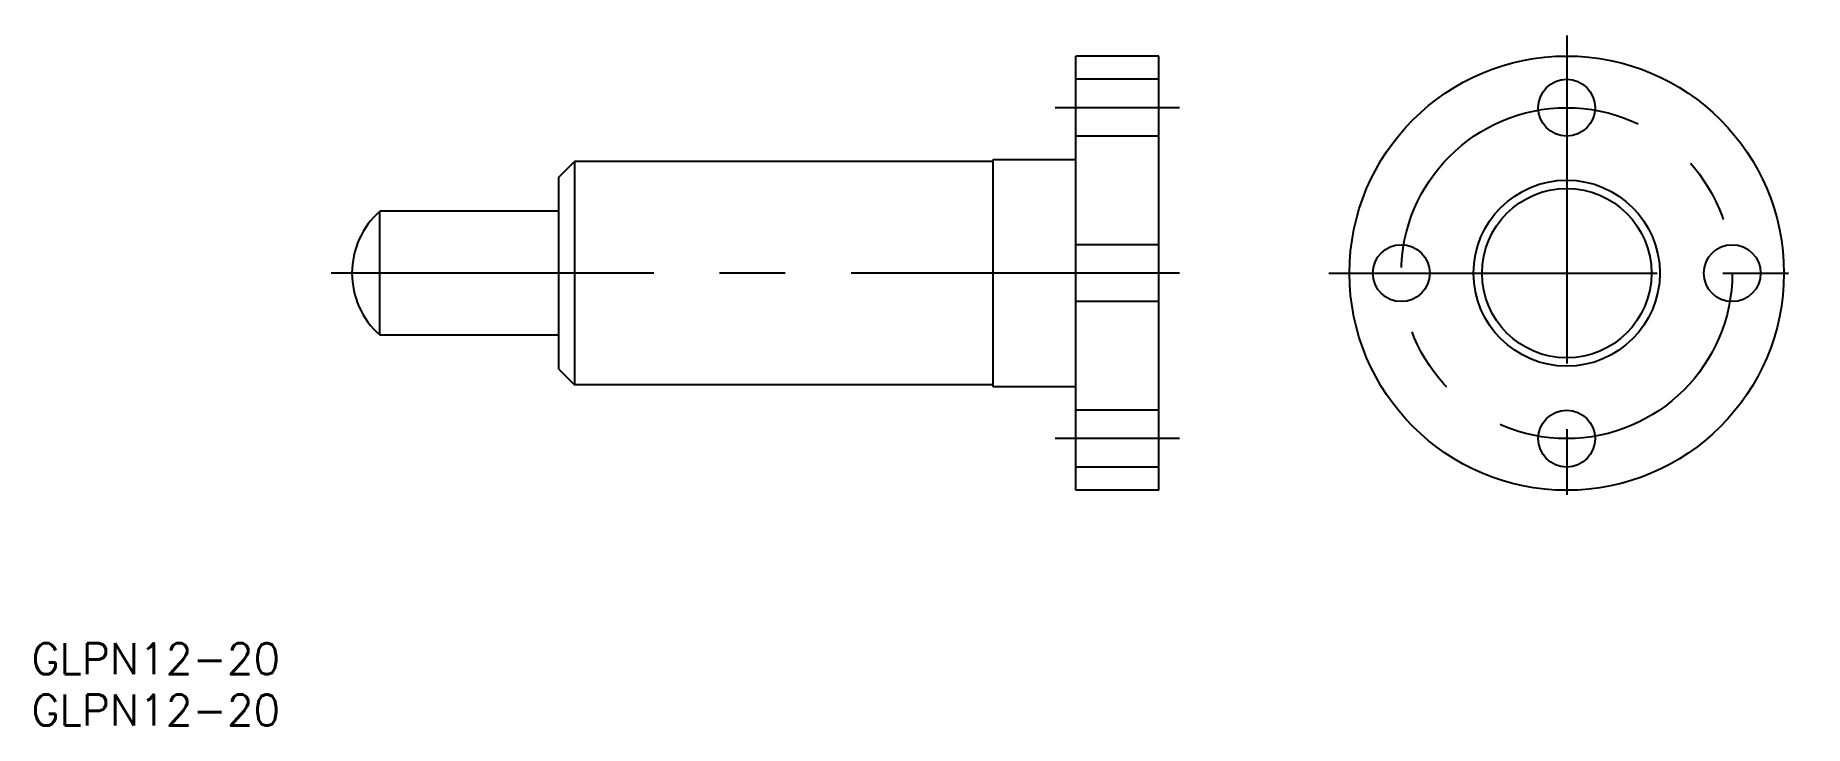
# Model space of a CAD drawing. Extents: x -148 to 23, y -44 to 23.
import ezdxf

# ---------------------------------------------------------------- set-up
doc = ezdxf.new("R2010")
doc.units = 0
doc.linetypes.add('CENTER', pattern=[50.8, 31.75, -6.35, 6.35, -6.35])
doc.linetypes.add('DASHED', pattern=[19.05, 12.7, -6.35])
doc.layers.get('0').update_dxf_attribs({"linetype": 'CONTINUOUS'})
doc.layers.add('CENTER', color=1, linetype='CENTER')
doc.styles.get("Standard").update_dxf_attribs({"font": 'txt.shx', "height": 3, "bigfont": 'bigfont.shx'})

msp = doc.modelspace()

# ---------------------------------------------------------------- linework, layer by layer
at = {"color": 7, "linetype": 'CONTINUOUS'}
for p, q in [((-47.45, -21), (-47.45, 21)), ((-39.45, 21), (-47.45, 21)), ((-39.45, -21), (-39.45, 21)), ((-97.45, 9.3), (-95.95, 10.8)), ((-95.95, 10.8), (-95.95, -10.8)), ((-55.45, 10.8), (-95.95, 10.8)), ((-55.45, -11), (-55.45, 11)), ((-55.45, 11), (-47.45, 11)), ((-97.45, -9.3), (-97.45, 9.3)), ((-97.45, 6), (-114.76, 6)), ((-114.76, -6), (-114.76, 6)), ((-97.45, -6), (-114.76, -6)), ((-97.45, -9.3), (-95.95, -10.8)), ((-55.45, -10.8), (-95.95, -10.8)), ((-47.45, -11), (-55.45, -11)), ((-39.45, -21), (-47.45, -21))]:
    msp.add_line(p, q, dxfattribs=at)
at = {"color": 3, "linetype": 'DASHED'}
for p, q in [((-39.45, 18.75), (-47.45, 18.75)), ((-39.45, 13.25), (-47.45, 13.25)), ((-39.45, 2.75), (-47.45, 2.75)), ((-39.45, -2.75), (-47.45, -2.75)), ((-39.45, -13.25), (-47.45, -13.25)), ((-39.45, -18.75), (-47.45, -18.75))]:
    msp.add_line(p, q, dxfattribs=at)
at = {"color": 7, "linetype": 'CONTINUOUS'}
for centre, radius in [((0, 0), 21), ((0, 16), 2.75), ((0, 0), 9), ((-16, 0), 2.75), ((16, 0), 2.75), ((0, -16), 2.75)]:
    msp.add_circle(centre, radius, dxfattribs=at)
at = {"color": 3, "linetype": 'CONTINUOUS'}
msp.add_circle((0, 0), 8.19, dxfattribs=at)
at = {"color": 7, "linetype": 'CONTINUOUS'}
msp.add_arc((-109.45, 0), 8, 131.647, 228.353, dxfattribs=at)
at = {"layer": 'CENTER', "color": 1, "linetype": 'CENTER'}
for p, q in [((0, 23), (0, -23)), ((-37.45, 16), (-49.45, 16)), ((-23, 0), (23, 0)), ((-37.45, 0), (-119.45, 0)), ((-37.45, -16), (-49.45, -16))]:
    msp.add_line(p, q, dxfattribs=at)
msp.add_circle((0, 0), 16, dxfattribs=at)

# ---------------------------------------------------------------- texts
at = {"color": 7, "linetype": 'CONTINUOUS'}
for p in [(-148.44, -38.79), (-148.44, -43.76)]:
    msp.add_text('GLPN12-20', height=3, dxfattribs=at).set_placement(p)

doc.saveas('drawing.dxf')
